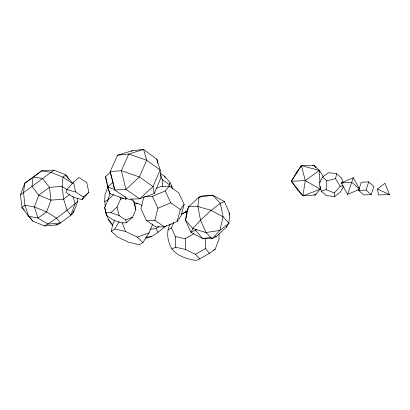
<?xml version="1.0" encoding="UTF-8"?>
<svg xmlns="http://www.w3.org/2000/svg" width="410" height="410" viewBox="0 0 410 410"><rect width="100%" height="100%" fill="white"/><g stroke="black" fill="none" stroke-linecap="round" stroke-linejoin="round"><path stroke-width="0.61" d="M105.334 206.625L104.688 201.592L104.991 194.612L108.112 186.56M73.651 210.658L73.508 212.503L70.786 215.26L60.46 223.004L57.021 224.864L44.669 225.971L32.851 221.18L28.587 216.26L21.956 207.388L20.5 194.842L24.733 183.265L41.594 170.867L54.038 170.124L65.82 174.926L72.647 183.516L62.961 177.161L51.004 172.287L41.594 170.867L34.296 176.418M321.281 191.224L326.099 189.62L326.893 180.779L322.552 177.038L319.123 183.49L321.281 191.224L326.432 195.524L334.437 196.631L340.31 192.203L343.278 186.878M320.845 188.149L315.341 195.016L302.928 195.842L305.255 180.559L301.417 165.625L313.86 165.235L319.349 170.437L323.362 176.531M343.257 185.889L340.182 186.248L335.611 178.688L336.533 173.681L328.497 172.697L322.552 177.038M152.756 224.091L149.086 232.803L142.905 242.592L139.18 244.673L128.581 242.259L117.152 236.78L111.351 231.301L112.565 224.818L114.549 220.298M226.566 227.068L228.908 223.204L229.697 213.779L224.47 201.607L212.764 195.216L203.483 195.59L199.024 197.159L188.59 206.742L186.857 210.863L185.54 220.242L190.993 232.388L202.76 238.558L212.057 238.712L216.311 236.503L226.566 227.068L226.853 225.859M229.41 214.989L229.697 213.779L228.867 212.887M143.92 196.713L140.958 208.69L146.329 220.447L155.954 226.868L164.482 226.879L177.14 221.461L180.953 216.193L184.151 204.37L178.627 192.792L169.248 186.073L160.72 186.545L156.174 188.451M164.482 226.879L154.816 220.38L157.922 208.27L152.392 196.359L144.525 196.687M177.14 221.461L180.359 209.505L184.151 204.37M353.236 177.72L347.608 194.427L341.258 182.927L353.236 177.72L359.329 188.615M66.82 189.656L65.918 192.439L73.605 197.4L82.256 199.655L88.847 192.239L86.736 182.593L79.104 177.515L73.477 182.117L66.82 189.656L75.594 191.921L83.338 196.959L88.847 192.239M371.26 194.673L373.91 186.545L368.733 181.922L361.297 182.276L358.601 190.373L363.819 194.924L371.26 194.673L366.048 190.086L358.601 190.373M366.048 190.086L368.733 181.922M77.439 198.081L77.823 201.166L73.508 212.503L72.514 213.195M107.932 201.223L107.768 199.952L110.264 193.525M170.288 224.014C165.845 231.829 167.557 241.546 171.944 249.008C177.597 256.322 187.093 258.848 195.775 260.545L199.701 258.92L209.495 253.257L215.142 249.336L219.042 239.286L219.027 233.756M82.256 199.655L83.338 196.959M167.864 229.892L171.472 227.893L173.784 222.281M154.186 193.612L161.14 177.294L160.146 169.991L156.815 159.177L143.551 149.455L132.215 150.69L117.532 155.226L110.141 171.605L114.713 190.014L128.366 199.245L139.702 198.804L154.186 193.612L153.038 186.586L160.146 169.991L146.698 160.238L128.786 154.047L117.532 155.226M113.637 194.56L108.091 199.711L104.663 207.404L105.795 212.81L106.779 215.834L113.165 219.965L121.242 222.845L126.408 222.82L132.497 217.279L135.843 209.52L133.768 201.064L130.605 198.917M105.795 212.81L110.92 212.708L117.045 207.06L120.499 199.219L119.94 196.851M169.243 186.391L169.192 184.5L170.181 182.752L164.666 176.356L160.623 173.435M320.128 186.089L320.282 189.22L302.928 195.842L297.798 190.163L291.366 181.292L296.881 171.862L301.417 165.625L319.349 170.437L319.969 182.962M111.351 231.301L114.723 229.021L119.197 221.677M302.928 195.842L291.366 181.292L301.417 165.625M316.033 193.95L315.341 195.016L314.132 194.678M152.392 196.359L165.22 190.963L169.248 186.073M334.437 196.631L334.304 192.992L340.182 186.248M77.823 201.166C67.568 210.371 56.39 218.73 44.669 225.971M131.297 151.556L132.215 150.69M126.798 198.414L125.87 199.275L109.726 193.582L107.809 187.093L105.524 176.751L110.597 171.969M112.781 182.44L107.809 187.093L114.861 189.574M166.48 225.567C159.91 230.271 153.673 237.395 145.176 238.143M57.969 224.101L57.021 224.864L55.786 224.624M69.485 194.653L63.673 199.173L50.968 200.136L38.776 195.18L31.959 186.278L33.118 176.982L42.563 178.468L49.425 187.303L50.968 200.136L46.561 211.924L37.971 218.053L28.587 216.26L24.974 205.277L23.493 192.562L24.733 183.265L32.241 177.93M196.539 229.518L190.993 232.388L192.802 228.575L200.51 220.124L211.119 210.371L220.313 203.283L224.47 201.607M377.497 189.025L384.908 183.239L389.5 194.612L378.466 194.975L377.497 189.025L389.5 194.612M150.096 229.216L156.077 228.636L158.952 226.428M20.5 194.842L54.038 170.124M291.366 181.292L305.255 180.559L319.349 170.437M181.056 214.62L187.011 211.135M181.676 214.215L186.986 211.114M171.472 227.893L175.393 236.585L185.233 238.728L194.089 233.577M171.944 249.008L175.613 247.235L185.412 249.429L195.467 254.318L205.364 248.583L205.277 238.528M104.688 201.592L107.768 199.952M347.608 194.427L359.631 189.164M157.922 208.27L170.806 202.817L180.359 209.505M213.395 250.074L215.142 249.336M298.055 171.406L296.881 171.862L296.948 173.123M312.692 165.691L313.86 165.235L315.843 167.705M110.92 212.708L119.182 215.645L125.614 219.852L132.497 217.279M114.723 229.021L125.547 231.414L137.324 237.098L149.086 232.803M120.499 199.219L123.395 198.204M134.142 204.539L137.683 203.314L142.096 205.492M326.893 180.779L335.611 178.688M211.386 237.252L202.76 238.558L195.539 230.292L195.298 229.046M215.081 236.693L216.311 236.503M146.083 237.144L151.141 236.631M146.329 220.447L154.816 220.38M185.397 212.083L186.622 212.329M134.096 202.591L137.683 203.314M326.099 189.62L334.304 192.992M305.255 180.559L320.282 189.22M67.271 189.763L62.115 186.427L49.425 187.303L38.776 195.18L34.404 206.988L37.971 218.053L47.965 224.116L60.46 223.004L56.544 218.084L46.561 211.924L34.404 206.988L24.974 205.277L21.956 207.388L24.313 210.12M160.956 177.884L162.55 179.739L169.192 184.5M342.222 183.757L341.258 182.927L351.923 182.414L359.15 188.738M336.533 173.681L341.612 178.099L343.001 182.845M137.324 237.098L142.905 242.592M195.467 254.318L199.701 258.92M205.364 248.583L209.495 253.257M171.16 185.807L171.939 186.714L172.364 188.574M107.184 215.67L108.148 219.155L113.104 225.351M112.427 225.157L108.148 219.155M29.93 217.279L32.851 221.18M68.854 179.334L65.82 174.926L62.961 177.161L62.115 186.427L63.673 199.173L67.02 210.243L70.786 215.26L75.158 203.77L72.99 196.436M156.077 228.636L158.014 232.224M165.22 190.963L170.806 202.817M164.666 176.356L165.179 177.499M170.181 182.752L171.939 186.714M122.154 222.589L125.547 231.414M112.15 178.893L110.141 171.605L121.36 170.693L139.395 176.976L153.038 186.586L139.702 198.804L125.972 189.41L114.713 190.014L112.294 179.508M125.614 219.852L126.408 222.82M135.843 209.52L133.768 201.064M125.137 196.364L125.87 199.275M104.663 207.404L106.779 215.834M117.045 207.06L119.182 215.645M105.524 176.751L107.174 183.362M107.471 184.567L108.373 188.175M108.676 189.374L109.726 193.582M156.815 159.177L157.824 163.405M160.561 174.88L161.14 177.294M73.477 182.117L75.594 191.921M131.815 199.198L131.974 200.413M297.737 188.902L297.798 190.163M175.393 236.585L175.613 247.235M162.55 179.739L162.688 186.688M185.233 238.728L185.412 249.429M199.024 197.159L197.84 206.507L200.51 220.124L205.999 232.516L212.057 238.712L219.883 230.43L228.908 223.204L223.071 216.813L211.119 210.371L197.84 206.507L188.59 206.742L185.54 220.242L192.802 228.575L205.999 232.516L219.883 230.43L223.071 216.813L220.313 203.283L212.764 195.216L199.024 197.159M146.698 160.238L139.395 176.976L125.972 189.41L121.36 170.693L128.786 154.047L143.551 149.455L146.698 160.238"/></g></svg>
